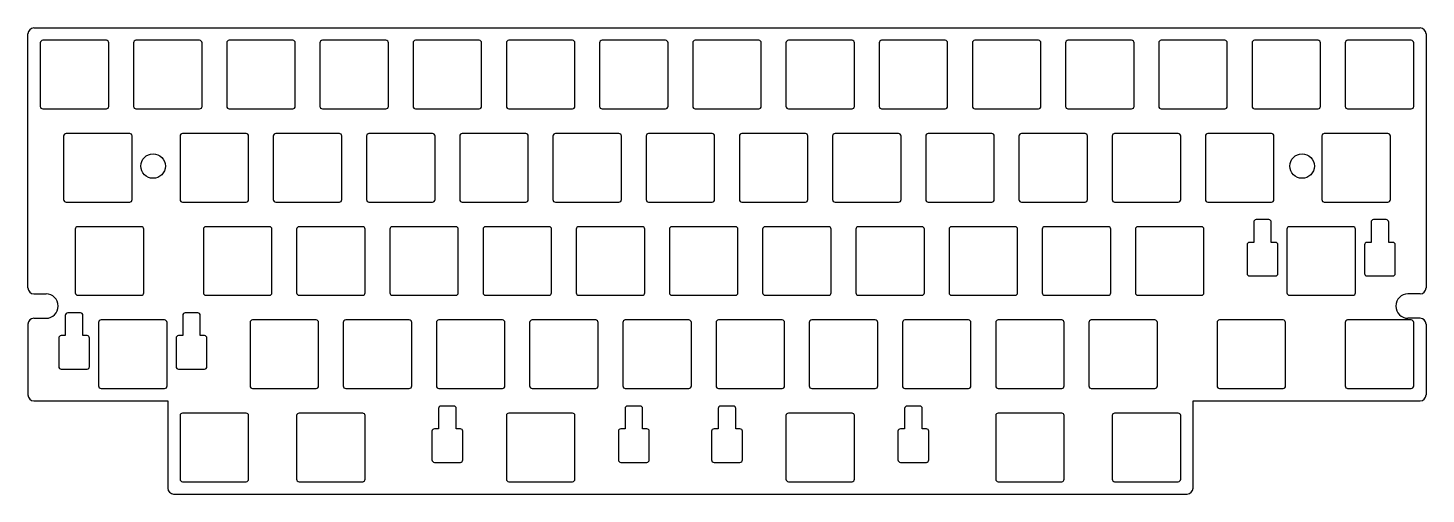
# Model space of a CAD drawing. Header units: millimetres. Extents: x 0 to 286, y -95 to 0.
import ezdxf

# ---------------------------------------------------------------- set-up
doc = ezdxf.new("R2010")
doc.units = ezdxf.units.MM
doc.layers.get('0').update_dxf_attribs({"linetype": 'CONTINUOUS'})

msp = doc.modelspace()

# ---------------------------------------------------------------- linework, layer by layer
for p, q in [((1.2, 0), (284.55, 0)), ((0, -53.13), (0, -1.2)), ((285.75, -1.2), (285.75, -53.13)), ((1.2, -54.33), (3.69, -54.33)), ((284.55, -54.33), (282.06, -54.33)), ((1.2, -59.33), (3.69, -59.33)), ((284.55, -59.33), (282.06, -59.33)), ((0, -60.52), (0, -75)), ((285.75, -60.53), (285.75, -75)), ((1.2, -76.2), (28.58, -76.2)), ((28.58, -76.2), (28.58, -94.05)), ((238.13, -94.05), (238.13, -76.2)), ((238.13, -76.2), (284.55, -76.2)), ((29.78, -95.25), (236.93, -95.25))]:
    msp.add_line(p, q)
for points in [[(2.52, -16.02, 0.414214), (3.02, -16.53), (16.02, -16.53, 0.414214), (16.53, -16.02), (16.53, -3.02, 0.414214), (16.02, -2.52), (3.02, -2.52, 0.414214), (2.52, -3.02)], [(35.08, -2.52), (22.07, -2.52, 0.414214), (21.58, -3.02), (21.58, -16.02, 0.414214), (22.07, -16.53), (35.08, -16.53, 0.414214), (35.58, -16.02), (35.58, -3.02, 0.414214)], [(54.62, -16.02), (54.62, -3.02, 0.414214), (54.13, -2.52), (41.12, -2.52, 0.414214), (40.62, -3.02), (40.62, -16.02, 0.414214), (41.12, -16.53), (54.13, -16.53, 0.414214)], [(73.67, -16.02), (73.67, -3.02, 0.414214), (73.17, -2.52), (60.17, -2.52, 0.414214), (59.68, -3.02), (59.68, -16.02, 0.414214), (60.17, -16.53), (73.17, -16.53, 0.414214)], [(92.72, -16.02), (92.72, -3.02, 0.414214), (92.22, -2.52), (79.22, -2.52, 0.414214), (78.72, -3.02), (78.72, -16.02, 0.414214), (79.22, -16.53), (92.22, -16.53, 0.414214)], [(98.28, -2.52, 0.414214), (97.78, -3.02), (97.78, -16.02, 0.414214), (98.28, -16.53), (111.28, -16.53, 0.414214), (111.78, -16.02), (111.78, -3.02, 0.414214), (111.28, -2.52)], [(130.82, -16.02), (130.82, -3.02, 0.414214), (130.32, -2.52), (117.33, -2.52, 0.414214), (116.83, -3.02), (116.83, -16.02, 0.414214), (117.33, -16.53), (130.32, -16.53, 0.414214)], [(149.88, -3.02, 0.414214), (149.38, -2.52), (136.38, -2.52, 0.414214), (135.88, -3.02), (135.88, -16.02, 0.414214), (136.38, -16.53), (149.38, -16.53, 0.414214), (149.88, -16.02)], [(168.43, -2.52), (155.43, -2.52, 0.414214), (154.93, -3.02), (154.93, -16.02, 0.414214), (155.43, -16.53), (168.43, -16.53, 0.414214), (168.93, -16.02), (168.93, -3.02, 0.414214)], [(174.48, -16.53), (187.47, -16.53, 0.414214), (187.97, -16.02), (187.97, -3.02, 0.414214), (187.47, -2.52), (174.48, -2.52, 0.414214), (173.98, -3.02), (173.98, -16.02, 0.414214)], [(206.53, -2.52), (193.53, -2.52, 0.414214), (193.03, -3.02), (193.03, -16.02, 0.414214), (193.53, -16.53), (206.53, -16.53, 0.414214), (207.03, -16.02), (207.03, -3.02, 0.414214)], [(226.08, -16.02), (226.08, -3.02, 0.414214), (225.58, -2.52), (212.57, -2.52, 0.414214), (212.07, -3.02), (212.07, -16.02, 0.414214), (212.57, -16.53), (225.58, -16.53, 0.414214)], [(245.13, -3.02, 0.414214), (244.63, -2.52), (231.62, -2.52, 0.414214), (231.12, -3.02), (231.12, -16.02, 0.414214), (231.62, -16.53), (244.63, -16.53, 0.414214), (245.13, -16.02)], [(250.68, -16.53), (263.68, -16.53, 0.414214), (264.18, -16.02), (264.18, -3.02, 0.414214), (263.68, -2.52), (250.68, -2.52, 0.414214), (250.18, -3.02), (250.18, -16.02, 0.414214)], [(283.23, -16.02), (283.23, -3.02, 0.414214), (282.73, -2.52), (269.73, -2.52, 0.414214), (269.23, -3.02), (269.23, -16.02, 0.414214), (269.73, -16.53), (282.73, -16.53, 0.414214)], [(21.29, -22.07, 0.414214), (20.79, -21.58), (7.79, -21.58, 0.414214), (7.29, -22.07), (7.29, -35.08, 0.414214), (7.79, -35.58), (20.79, -35.58, 0.414214), (21.29, -35.08)], [(31.1, -35.08, 0.414214), (31.6, -35.58), (44.6, -35.58, 0.414214), (45.1, -35.08), (45.1, -22.07, 0.414214), (44.6, -21.58), (31.6, -21.58, 0.414214), (31.1, -22.07)], [(63.65, -21.58), (50.65, -21.58, 0.414214), (50.15, -22.07), (50.15, -35.08, 0.414214), (50.65, -35.58), (63.65, -35.58, 0.414214), (64.15, -35.08), (64.15, -22.07, 0.414214)], [(69.2, -35.08, 0.414214), (69.7, -35.58), (82.7, -35.58, 0.414214), (83.2, -35.08), (83.2, -22.07, 0.414214), (82.7, -21.58), (69.7, -21.58, 0.414214), (69.2, -22.07)], [(88.25, -22.07), (88.25, -35.08, 0.414214), (88.75, -35.58), (101.75, -35.58, 0.414214), (102.25, -35.08), (102.25, -22.07, 0.414214), (101.75, -21.58), (88.75, -21.58, 0.414214)], [(107.3, -35.08, 0.414214), (107.8, -35.58), (120.8, -35.58, 0.414214), (121.3, -35.08), (121.3, -22.07, 0.414214), (120.8, -21.58), (107.8, -21.58, 0.414214), (107.3, -22.07)], [(139.85, -35.58, 0.414214), (140.35, -35.08), (140.35, -22.07, 0.414214), (139.85, -21.58), (126.85, -21.58, 0.414214), (126.35, -22.07), (126.35, -35.08, 0.414214), (126.85, -35.58)], [(145.4, -22.07), (145.4, -35.08, 0.414214), (145.9, -35.58), (158.9, -35.58, 0.414214), (159.4, -35.08), (159.4, -22.07, 0.414214), (158.9, -21.58), (145.9, -21.58, 0.414214)], [(164.95, -35.58), (177.95, -35.58, 0.414214), (178.45, -35.08), (178.45, -22.07, 0.414214), (177.95, -21.58), (164.95, -21.58, 0.414214), (164.45, -22.07), (164.45, -35.08, 0.414214)], [(197.5, -22.07, 0.414214), (197, -21.58), (184, -21.58, 0.414214), (183.5, -22.07), (183.5, -35.08, 0.414214), (184, -35.58), (197, -35.58, 0.414214), (197.5, -35.08)], [(202.55, -35.08, 0.414214), (203.05, -35.58), (216.05, -35.58, 0.414214), (216.55, -35.08), (216.55, -22.07, 0.414214), (216.05, -21.58), (203.05, -21.58, 0.414214), (202.55, -22.07)], [(235.1, -21.58), (222.1, -21.58, 0.414214), (221.6, -22.07), (221.6, -35.08, 0.414214), (222.1, -35.58), (235.1, -35.58, 0.414214), (235.6, -35.08), (235.6, -22.07, 0.414214)], [(254.65, -22.07, 0.414214), (254.15, -21.58), (241.15, -21.58, 0.414214), (240.65, -22.07), (240.65, -35.08, 0.414214), (241.15, -35.58), (254.15, -35.58, 0.414214), (254.65, -35.08)], [(278.46, -22.07, 0.414214), (277.96, -21.58), (264.96, -21.58, 0.414214), (264.46, -22.07), (264.46, -35.08, 0.414214), (264.96, -35.58), (277.96, -35.58, 0.414214), (278.46, -35.08)], [(254.97, -43.83), (254.12, -43.83), (254.12, -39.67, 0.414214), (253.62, -39.17), (251.02, -39.17, 0.414214), (250.52, -39.67), (250.52, -43.83), (249.67, -43.83, 0.414214), (249.17, -44.33), (249.17, -50.17, 0.414214), (249.67, -50.67), (254.97, -50.67, 0.414214), (255.47, -50.17), (255.47, -44.33, 0.414214)], [(274.52, -39.67), (274.52, -43.83), (273.67, -43.83, 0.414214), (273.17, -44.33), (273.17, -50.17, 0.414214), (273.67, -50.67), (278.97, -50.67, 0.414214), (279.47, -50.17), (279.47, -44.33, 0.414214), (278.97, -43.83), (278.12, -43.83), (278.12, -39.67, 0.414214), (277.62, -39.17), (275.02, -39.17, 0.414214)], [(23.17, -40.62), (10.17, -40.62, 0.414214), (9.67, -41.12), (9.67, -54.13, 0.414214), (10.17, -54.62), (23.17, -54.62, 0.414214), (23.67, -54.13), (23.67, -41.12, 0.414214)], [(35.86, -41.12), (35.86, -54.13, 0.414214), (36.36, -54.62), (49.36, -54.62, 0.414214), (49.86, -54.13), (49.86, -41.12, 0.414214), (49.36, -40.62), (36.36, -40.62, 0.414214)], [(55.41, -40.62, 0.414214), (54.91, -41.12), (54.91, -54.13, 0.414214), (55.41, -54.62), (68.41, -54.62, 0.414214), (68.91, -54.13), (68.91, -41.12, 0.414214), (68.41, -40.62)], [(74.46, -40.62, 0.414214), (73.96, -41.12), (73.96, -54.13, 0.414214), (74.46, -54.62), (87.46, -54.62, 0.414214), (87.96, -54.13), (87.96, -41.12, 0.414214), (87.46, -40.62)], [(106.51, -54.62, 0.414214), (107.01, -54.13), (107.01, -41.12, 0.414214), (106.51, -40.62), (93.51, -40.62, 0.414214), (93.01, -41.12), (93.01, -54.13, 0.414214), (93.51, -54.62)], [(112.56, -54.62), (125.56, -54.62, 0.414214), (126.06, -54.13), (126.06, -41.12, 0.414214), (125.56, -40.62), (112.56, -40.62, 0.414214), (112.06, -41.12), (112.06, -54.13, 0.414214)], [(144.61, -40.62), (131.61, -40.62, 0.414214), (131.11, -41.12), (131.11, -54.13, 0.414214), (131.61, -54.62), (144.61, -54.62, 0.414214), (145.11, -54.13), (145.11, -41.12, 0.414214)], [(163.66, -54.62, 0.414214), (164.16, -54.13), (164.16, -41.12, 0.414214), (163.66, -40.62), (150.66, -40.62, 0.414214), (150.16, -41.12), (150.16, -54.13, 0.414214), (150.66, -54.62)], [(169.71, -54.62), (182.71, -54.62, 0.414214), (183.21, -54.13), (183.21, -41.12, 0.414214), (182.71, -40.62), (169.71, -40.62, 0.414214), (169.21, -41.12), (169.21, -54.13, 0.414214)], [(201.76, -40.62), (188.76, -40.62, 0.414214), (188.26, -41.12), (188.26, -54.13, 0.414214), (188.76, -54.62), (201.76, -54.62, 0.414214), (202.26, -54.13), (202.26, -41.12, 0.414214)], [(220.81, -54.62, 0.414214), (221.31, -54.13), (221.31, -41.12, 0.414214), (220.81, -40.62), (207.81, -40.62, 0.414214), (207.31, -41.12), (207.31, -54.13, 0.414214), (207.81, -54.62)], [(239.86, -54.62, 0.414214), (240.36, -54.13), (240.36, -41.12, 0.414214), (239.86, -40.62), (226.86, -40.62, 0.414214), (226.36, -41.12), (226.36, -54.13, 0.414214), (226.86, -54.62)], [(271.32, -41.12, 0.414214), (270.82, -40.62), (257.82, -40.62, 0.414214), (257.32, -41.12), (257.32, -54.13, 0.414214), (257.82, -54.62), (270.82, -54.62, 0.414214), (271.32, -54.13)], [(12.08, -69.72, 0.414214), (12.58, -69.22), (12.58, -63.38, 0.414214), (12.08, -62.88), (11.23, -62.88), (11.23, -58.73, 0.414214), (10.73, -58.23), (8.13, -58.23, 0.414214), (7.63, -58.73), (7.63, -62.88), (6.78, -62.88, 0.414214), (6.28, -63.38), (6.28, -69.22, 0.414214), (6.78, -69.72)], [(14.93, -73.67), (27.93, -73.67, 0.414214), (28.43, -73.17), (28.43, -60.17, 0.414214), (27.93, -59.68), (14.93, -59.68, 0.414214), (14.43, -60.17), (14.43, -73.17, 0.414214)], [(30.78, -62.88, 0.414214), (30.28, -63.38), (30.28, -69.22, 0.414214), (30.78, -69.72), (36.08, -69.72, 0.414214), (36.58, -69.22), (36.58, -63.38, 0.414214), (36.08, -62.88), (35.23, -62.88), (35.23, -58.73, 0.414214), (34.73, -58.23), (32.13, -58.23, 0.414214), (31.63, -58.73), (31.63, -62.88)], [(45.89, -73.67), (58.89, -73.67, 0.414214), (59.39, -73.17), (59.39, -60.17, 0.414214), (58.89, -59.68), (45.89, -59.68, 0.414214), (45.39, -60.17), (45.39, -73.17, 0.414214)], [(77.94, -59.68), (64.94, -59.68, 0.414214), (64.44, -60.17), (64.44, -73.17, 0.414214), (64.94, -73.67), (77.94, -73.67, 0.414214), (78.44, -73.17), (78.44, -60.17, 0.414214)], [(96.99, -59.68), (83.99, -59.68, 0.414214), (83.49, -60.17), (83.49, -73.17, 0.414214), (83.99, -73.67), (96.99, -73.67, 0.414214), (97.49, -73.17), (97.49, -60.17, 0.414214)], [(116.54, -60.17, 0.414214), (116.04, -59.68), (103.04, -59.68, 0.414214), (102.54, -60.17), (102.54, -73.17, 0.414214), (103.04, -73.67), (116.04, -73.67, 0.414214), (116.54, -73.17)], [(135.59, -73.17), (135.59, -60.17, 0.414214), (135.09, -59.68), (122.09, -59.68, 0.414214), (121.59, -60.17), (121.59, -73.17, 0.414214), (122.09, -73.67), (135.09, -73.67, 0.414214)], [(140.64, -60.17), (140.64, -73.17, 0.414214), (141.14, -73.67), (154.14, -73.67, 0.414214), (154.64, -73.17), (154.64, -60.17, 0.414214), (154.14, -59.68), (141.14, -59.68, 0.414214)], [(173.69, -73.17), (173.69, -60.17, 0.414214), (173.19, -59.68), (160.19, -59.68, 0.414214), (159.69, -60.17), (159.69, -73.17, 0.414214), (160.19, -73.67), (173.19, -73.67, 0.414214)], [(192.74, -60.17, 0.414214), (192.24, -59.68), (179.24, -59.68, 0.414214), (178.74, -60.17), (178.74, -73.17, 0.414214), (179.24, -73.67), (192.24, -73.67, 0.414214), (192.74, -73.17)], [(211.79, -60.17, 0.414214), (211.29, -59.68), (198.29, -59.68, 0.414214), (197.79, -60.17), (197.79, -73.17, 0.414214), (198.29, -73.67), (211.29, -73.67, 0.414214), (211.79, -73.17)], [(230.84, -73.17), (230.84, -60.17, 0.414214), (230.34, -59.68), (217.34, -59.68, 0.414214), (216.84, -60.17), (216.84, -73.17, 0.414214), (217.34, -73.67), (230.34, -73.67, 0.414214)], [(256.53, -59.68), (243.53, -59.68, 0.414214), (243.03, -60.17), (243.03, -73.17, 0.414214), (243.53, -73.67), (256.53, -73.67, 0.414214), (257.03, -73.17), (257.03, -60.17, 0.414214)], [(283.23, -60.17, 0.414214), (282.73, -59.68), (269.73, -59.68, 0.414214), (269.23, -60.17), (269.23, -73.17, 0.414214), (269.73, -73.67), (282.73, -73.67, 0.414214), (283.23, -73.17)], [(44.6, -92.73, 0.414214), (45.1, -92.22), (45.1, -79.22, 0.414214), (44.6, -78.72), (31.6, -78.72, 0.414214), (31.1, -79.22), (31.1, -92.22, 0.414214), (31.6, -92.73)], [(55.41, -78.72, 0.414214), (54.91, -79.22), (54.91, -92.22, 0.414214), (55.41, -92.73), (68.41, -92.73, 0.414214), (68.91, -92.22), (68.91, -79.22, 0.414214), (68.41, -78.72)], [(88.88, -82.42, 0.414214), (88.38, -81.93), (87.53, -81.93), (87.53, -77.78, 0.414214), (87.03, -77.28), (84.43, -77.28, 0.414214), (83.92, -77.78), (83.92, -81.93), (83.08, -81.93, 0.414214), (82.58, -82.42), (82.58, -88.28, 0.414214), (83.08, -88.78), (88.38, -88.78, 0.414214), (88.88, -88.28)], [(97.78, -92.22, 0.414214), (98.28, -92.73), (111.28, -92.73, 0.414214), (111.78, -92.22), (111.78, -79.22, 0.414214), (111.28, -78.72), (98.28, -78.72, 0.414214), (97.78, -79.22)], [(125.62, -81.93), (125.62, -77.78, 0.414214), (125.13, -77.28), (122.53, -77.28, 0.414214), (122.03, -77.78), (122.03, -81.93), (121.17, -81.93, 0.414214), (120.67, -82.42), (120.67, -88.28, 0.414214), (121.17, -88.78), (126.48, -88.78, 0.414214), (126.98, -88.28), (126.98, -82.42, 0.414214), (126.48, -81.93)], [(140.23, -88.78), (145.53, -88.78, 0.414214), (146.03, -88.28), (146.03, -82.42, 0.414214), (145.53, -81.93), (144.68, -81.93), (144.68, -77.78, 0.414214), (144.18, -77.28), (141.57, -77.28, 0.414214), (141.07, -77.78), (141.07, -81.93), (140.23, -81.93, 0.414214), (139.72, -82.42), (139.72, -88.28, 0.414214)], [(155.43, -92.73), (168.43, -92.73, 0.414214), (168.93, -92.22), (168.93, -79.22, 0.414214), (168.43, -78.72), (155.43, -78.72, 0.414214), (154.93, -79.22), (154.93, -92.22, 0.414214)], [(177.82, -88.28, 0.414214), (178.32, -88.78), (183.62, -88.78, 0.414214), (184.12, -88.28), (184.12, -82.42, 0.414214), (183.62, -81.93), (182.78, -81.93), (182.78, -77.78, 0.414214), (182.28, -77.28), (179.68, -77.28, 0.414214), (179.18, -77.78), (179.18, -81.93), (178.32, -81.93, 0.414214), (177.82, -82.42)], [(198.29, -92.73), (211.29, -92.73, 0.414214), (211.79, -92.22), (211.79, -79.22, 0.414214), (211.29, -78.72), (198.29, -78.72, 0.414214), (197.79, -79.22), (197.79, -92.22, 0.414214)], [(235.6, -79.22, 0.414214), (235.1, -78.72), (222.1, -78.72, 0.414214), (221.6, -79.22), (221.6, -92.22, 0.414214), (222.1, -92.73), (235.1, -92.73, 0.414214), (235.6, -92.22)]]:
    msp.add_lwpolyline(points, format="xyb", close=True)
for centre, start, end in [((1.2, -1.2), 90, 180), ((284.55, -1.2), 0, 90), ((1.2, -53.13), 180, 270), ((284.55, -53.13), -90, 0), ((1.2, -60.52), 90, 180), ((284.55, -60.53), 0, 90), ((1.2, -75), 180, 270), ((284.55, -75), -90, 0), ((29.78, -94.05), 180, 270), ((236.93, -94.05), 270, 360)]:
    msp.add_arc(centre, 1.2, start, end)
for points, knots in [([(28.08, -28.23), (28.08, -26.85), (26.96, -25.73), (25.58, -25.73), (24.19, -25.73), (23.08, -26.85), (23.08, -28.23), (23.08, -29.61), (24.19, -30.73), (25.58, -30.73), (26.96, -30.73), (28.08, -29.61), (28.08, -28.23)], [0, 0, 0, 0, 1, 1, 1, 2, 2, 2, 3, 3, 3, 4, 4, 4, 4]), ([(262.92, -28.23), (262.92, -26.85), (261.81, -25.73), (259.04, -25.73), (257.92, -26.85), (257.92, -28.23), (257.92, -29.61), (259.04, -30.73), (261.81, -30.73), (262.92, -29.61), (262.92, -28.23)], [0, 0, 0, 0, 1, 1, 2, 2, 2, 3, 3, 4, 4, 4, 4]), ([(3.69, -59.33), (5.07, -59.33), (6.19, -58.21), (6.19, -56.83), (6.19, -55.45), (5.07, -54.33), (3.69, -54.33)], [0, 0, 0, 0, 1, 1, 1, 2, 2, 2, 2]), ([(282.06, -54.33), (280.68, -54.33), (279.56, -55.45), (279.56, -56.83), (279.56, -58.21), (280.68, -59.33), (282.06, -59.33)], [0, 0, 0, 0, 1, 1, 1, 2, 2, 2, 2])]:
    msp.add_open_spline(points, degree=3, knots=knots)

doc.saveas('drawing.dxf')
